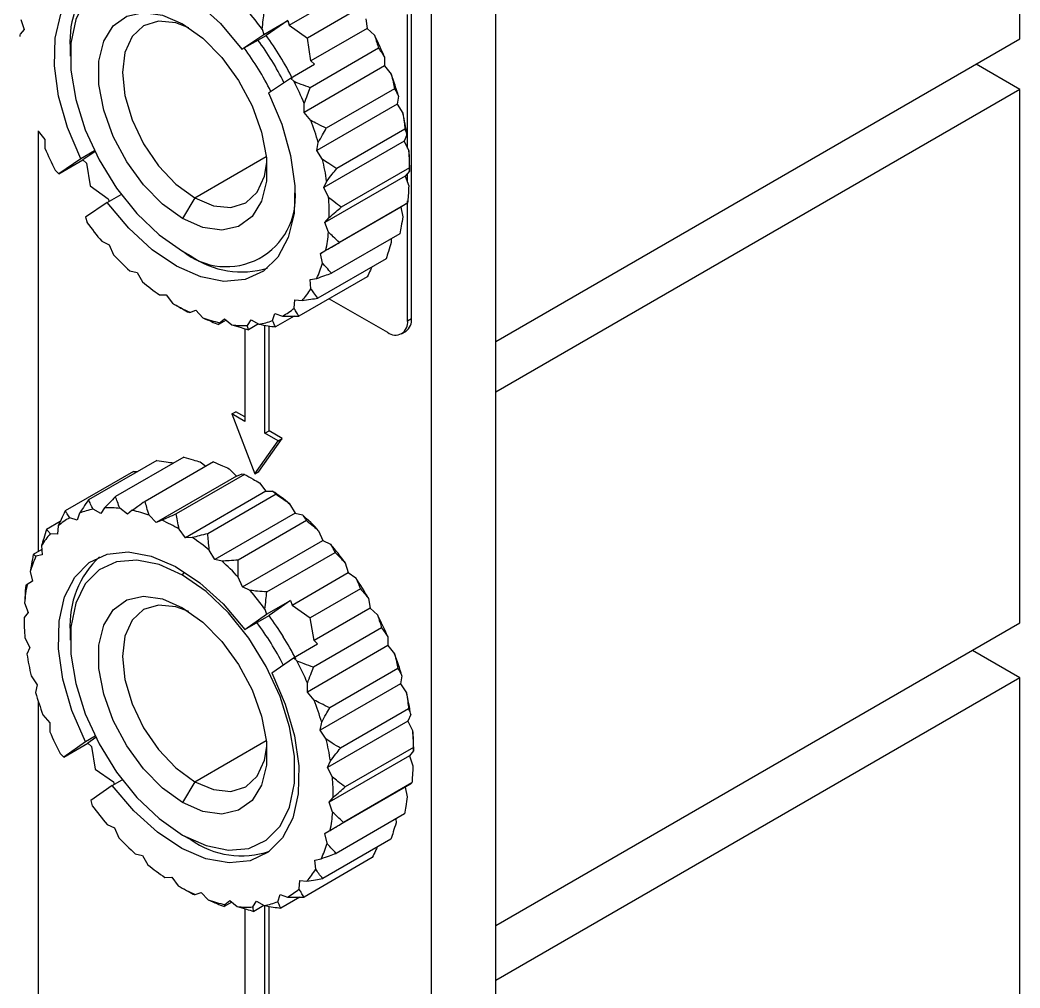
# Model space of a CAD drawing. Extents: x 270 to 303, y 412 to 526.
# Drawn here: x 270 to 287.61, y 444.11 to 461.15 of the extents above; entities that cross this region are included whole.
import ezdxf

# ---------------------------------------------------------------- set-up
doc = ezdxf.new("R2010")
doc.units = 0
doc.layers.get('0').update_dxf_attribs({"linetype": 'CONTINUOUS'})

msp = doc.modelspace()

# ---------------------------------------------------------------- linework, layer by layer
at = {"color": 7, "linetype": 'CONTINUOUS'}
for p, q in [((278.379, 412.389), (278.379, 517.315)), ((287.606, 460.82), (287.606, 470.21)), ((277.247, 414.39), (277.247, 463.995)), ((274.74, 461.062), (275.73, 461.633)), ((275.943, 461.346), (275.06, 460.835)), ((270.013, 461.162), (270.074, 460.989)), ((274.291, 460.9), (274.715, 461.144)), ((274.715, 461.144), (274.331, 460.883)), ((274.715, 461.144), (274.74, 461.062)), ((276.086, 461.174), (276.113, 461.006)), ((276.823, 458.895), (276.823, 461.249)), ((276.894, 455.901), (276.894, 461.29)), ((270.074, 460.989), (270, 460.902)), ((274.264, 460.99), (274.291, 460.9)), ((274.74, 461.062), (275.06, 460.835)), ((276.113, 461.006), (275.123, 460.435)), ((276.113, 461.006), (276.241, 460.885)), ((269.999, 460.899), (269.999, 460.861)), ((273.906, 460.638), (274.291, 460.9)), ((273.906, 460.638), (274.331, 460.883)), ((275.123, 460.435), (275.06, 460.835)), ((278.379, 455.493), (287.606, 460.82)), ((270.883, 460.678), (270.883, 460.514)), ((276.313, 460.655), (275.111, 459.961)), ((275.184, 460.377), (275.123, 460.435)), ((276.419, 460.5), (276.419, 460.344)), ((274.76, 460.132), (275.184, 460.377)), ((276.419, 460.344), (275.005, 459.528)), ((276.419, 460.344), (276.537, 460.201)), ((287.606, 459.931), (286.837, 460.375)), ((274.375, 459.87), (274.76, 460.132)), ((274.827, 460.068), (274.76, 460.132)), ((276.595, 459.941), (275.393, 459.247)), ((287.606, 459.931), (278.379, 454.604)), ((287.606, 450.541), (287.606, 459.931)), ((276.665, 459.811), (276.639, 459.674)), ((275.005, 459.528), (275.005, 459.684)), ((276.639, 459.674), (275.224, 458.857)), ((276.639, 459.674), (276.741, 459.514)), ((275.123, 459.385), (275.005, 459.528)), ((270.318, 459.203), (270.318, 451.792)), ((270.321, 459.194), (270.438, 459.051)), ((276.778, 459.231), (275.576, 458.537)), ((270.438, 459.051), (270.439, 458.896)), ((276.762, 459.019), (275.347, 458.203)), ((276.813, 459.133), (276.762, 459.019)), ((276.762, 459.019), (276.845, 458.85)), ((271.311, 458.849), (271.069, 458.709)), ((275.224, 458.857), (275.25, 458.995)), ((275.327, 458.698), (275.224, 458.857)), ((271.069, 458.709), (270.684, 458.447)), ((270.684, 458.447), (271.108, 458.692)), ((271.318, 458.835), (271.108, 458.692)), ((271.108, 458.692), (271.17, 458.634)), ((270.617, 458.511), (270.684, 458.447)), ((271.17, 458.634), (271.233, 458.234)), ((276.856, 458.552), (275.654, 457.858)), ((276.858, 458.493), (276.784, 458.407)), ((276.858, 458.497), (276.858, 458.534)), ((275.347, 458.203), (275.399, 458.317)), ((276.784, 458.407), (275.369, 457.591)), ((276.784, 458.407), (276.845, 458.233)), ((276.823, 458.296), (276.823, 458.453)), ((271.233, 458.234), (271.552, 458.007)), ((275.431, 458.033), (275.347, 458.203)), ((271.537, 457.941), (271.781, 458.082)), ((271.552, 458.007), (271.567, 457.958)), ((273.075, 458.024), (272.863, 457.657)), ((276.823, 455.86), (276.823, 457.97)), ((271.537, 457.941), (271.153, 457.68)), ((276.704, 457.86), (275.29, 457.043)), ((276.825, 457.931), (275.623, 457.237)), ((276.799, 457.915), (276.704, 457.86)), ((276.704, 457.86), (276.741, 457.689)), ((271.153, 457.68), (271.18, 457.589)), ((275.369, 457.591), (275.444, 457.677)), ((275.431, 457.417), (275.369, 457.591)), ((271.438, 457.259), (271.572, 457.194)), ((276.687, 457.39), (275.485, 456.696)), ((276.532, 457.301), (276.537, 457.238)), ((271.572, 457.194), (271.647, 457.022)), ((272.863, 457.085), (273.005, 457.003)), ((275.29, 457.043), (275.385, 457.099)), ((276.446, 456.952), (275.244, 456.258)), ((275.327, 456.873), (275.29, 457.043)), ((271.931, 456.738), (272.06, 456.706)), ((272.06, 456.706), (272.156, 456.542)), ((276.113, 456.633), (274.911, 455.939)), ((275.111, 456.583), (275.223, 456.605)), ((275.122, 456.421), (275.111, 456.583)), ((272.454, 456.315), (272.574, 456.318)), ((272.574, 456.318), (272.686, 456.167)), ((274.826, 456.08), (274.841, 456.226)), ((274.841, 456.226), (274.965, 456.214)), ((275.445, 456.247), (276.47, 455.656)), ((272.721, 456.146), (272.745, 456.133)), ((272.988, 456.007), (273.093, 456.043)), ((273.093, 456.043), (273.218, 455.912)), ((273.63, 455.868), (273.497, 455.791)), ((273.512, 455.825), (273.598, 455.894)), ((273.598, 455.894), (273.73, 455.787)), ((274.005, 455.776), (274.07, 455.875)), ((274.07, 455.875), (274.204, 455.797)), ((274.448, 455.862), (274.489, 455.987)), ((274.489, 455.987), (274.621, 455.941)), ((274.824, 455.939), (274.498, 455.751)), ((276.823, 455.86), (276.894, 455.901)), ((273.959, 455.719), (273.959, 454.084)), ((274.196, 455.802), (274.02, 455.701)), ((274.313, 453.88), (274.313, 455.779)), ((274.384, 453.921), (274.384, 455.768)), ((276.719, 455.631), (276.79, 455.672)), ((273.728, 454.218), (273.799, 454.258)), ((273.728, 454.218), (274.136, 453.165)), ((273.959, 454.084), (273.728, 454.218)), ((273.959, 454.166), (273.799, 454.258)), ((274.313, 453.88), (274.384, 453.921)), ((274.615, 453.787), (274.384, 453.921)), ((274.136, 453.165), (274.544, 453.746)), ((274.207, 453.206), (274.615, 453.787)), ((274.544, 453.746), (274.313, 453.88)), ((274.544, 453.746), (274.615, 453.787)), ((272.409, 453.401), (271.207, 452.707)), ((272.884, 453.458), (271.682, 452.764)), ((271.999, 453.206), (270.797, 452.512)), ((271.999, 453.206), (272.072, 453.206)), ((273.405, 453.374), (272.203, 452.68)), ((272.702, 453.357), (272.705, 453.355)), ((273.174, 453.373), (273.27, 453.297)), ((273.685, 453.255), (273.81, 453.125)), ((274.136, 453.165), (274.207, 453.206)), ((273.81, 453.125), (272.395, 452.309)), ((273.953, 453.154), (272.751, 452.46)), ((273.81, 453.125), (273.914, 453.163)), ((274.329, 452.857), (272.915, 452.04)), ((274.216, 453.007), (274.329, 452.857)), ((274.329, 452.857), (274.448, 452.86)), ((274.507, 452.805), (273.305, 452.111)), ((271.422, 452.464), (271.288, 452.54)), ((271.486, 452.564), (271.422, 452.464)), ((271.892, 452.452), (271.759, 452.557)), ((271.977, 452.522), (271.892, 452.452)), ((274.747, 452.638), (274.843, 452.473)), ((270.708, 452.325), (270.468, 452.187)), ((271.006, 452.346), (270.874, 452.39)), ((271.046, 452.471), (271.006, 452.346)), ((272.395, 452.309), (272.271, 452.439)), ((272.5, 452.346), (272.395, 452.309)), ((274.843, 452.473), (273.429, 451.657)), ((275.045, 452.34), (273.843, 451.646)), ((274.843, 452.473), (274.972, 452.443)), ((270.672, 452.247), (270.658, 452.101)), ((272.915, 452.04), (272.802, 452.19)), ((275.257, 452.162), (275.333, 451.99)), ((270.658, 452.101), (270.534, 452.111)), ((273.034, 452.044), (272.915, 452.04)), ((273.919, 451.174), (275.333, 451.99)), ((275.333, 451.99), (275.467, 451.927)), ((270.385, 451.831), (270.233, 451.743)), ((270.38, 451.9), (270.392, 451.738)), ((273.429, 451.657), (273.333, 451.821)), ((270.392, 451.738), (270.281, 451.715)), ((273.558, 451.627), (273.429, 451.657)), ((274.345, 451.085), (275.547, 451.778)), ((270.18, 451.444), (270.218, 451.273)), ((275.727, 451.599), (275.78, 451.425)), ((270.218, 451.273), (270.124, 451.216)), ((273.919, 451.174), (273.843, 451.346)), ((274.79, 450.854), (275.78, 451.425)), ((275.78, 451.425), (275.914, 451.332)), ((274.053, 451.111), (273.919, 451.174)), ((275.994, 451.141), (275.11, 450.631)), ((274.34, 450.692), (274.765, 450.936)), ((274.765, 450.936), (274.384, 450.668)), ((274.765, 450.936), (274.79, 450.854)), ((276.138, 450.968), (276.166, 450.8)), ((270.081, 450.896), (270.144, 450.722)), ((274.313, 450.782), (274.34, 450.692)), ((274.79, 450.854), (275.11, 450.631)), ((276.166, 450.8), (275.176, 450.229)), ((276.166, 450.8), (276.295, 450.68)), ((270.144, 450.722), (270.07, 450.634)), ((270.07, 450.633), (270.07, 450.623)), ((273.96, 450.423), (274.34, 450.692)), ((273.96, 450.423), (274.384, 450.668)), ((275.176, 450.229), (275.11, 450.631)), ((270.883, 450.399), (270.883, 450.236)), ((276.367, 450.452), (275.165, 449.758)), ((278.379, 445.214), (287.606, 450.541)), ((270.086, 450.276), (270.171, 450.107)), ((275.237, 450.172), (275.176, 450.229)), ((276.475, 450.296), (276.477, 450.14)), ((270.171, 450.107), (270.121, 449.992)), ((274.813, 449.927), (275.237, 450.172)), ((276.477, 450.14), (275.063, 449.323)), ((276.477, 450.14), (276.595, 449.998)), ((287.606, 449.573), (286.768, 450.057)), ((274.433, 449.659), (274.813, 449.927)), ((274.88, 449.864), (274.813, 449.927)), ((276.654, 449.739), (275.452, 449.045)), ((270.195, 449.61), (270.299, 449.451)), ((276.725, 449.607), (276.701, 449.469)), ((287.606, 449.573), (278.379, 444.246)), ((287.606, 440.183), (287.606, 449.573)), ((270.299, 449.451), (270.274, 449.313)), ((275.063, 449.323), (275.061, 449.48)), ((276.701, 449.469), (275.286, 448.652)), ((276.701, 449.469), (276.804, 449.31)), ((270.318, 449.171), (270.318, 441.512)), ((275.181, 449.181), (275.063, 449.323)), ((276.842, 449.028), (275.64, 448.334)), ((270.404, 448.922), (270.522, 448.78)), ((276.829, 448.813), (275.414, 447.997)), ((276.879, 448.929), (276.829, 448.813)), ((276.829, 448.813), (276.913, 448.644)), ((270.522, 448.78), (270.524, 448.624)), ((275.286, 448.652), (275.311, 448.791)), ((275.39, 448.494), (275.286, 448.652)), ((271.324, 448.544), (271.152, 448.445)), ((271.336, 448.52), (271.196, 448.422)), ((271.152, 448.445), (270.772, 448.177)), ((270.772, 448.177), (271.196, 448.422)), ((271.196, 448.422), (271.258, 448.365)), ((271.258, 448.365), (271.324, 447.963)), ((276.925, 448.347), (275.723, 447.653)), ((276.929, 448.286), (276.856, 448.198)), ((276.929, 448.287), (276.929, 448.297)), ((270.705, 448.24), (270.772, 448.177)), ((275.414, 447.997), (275.464, 448.112)), ((276.856, 448.198), (275.441, 447.382)), ((276.856, 448.198), (276.918, 448.025)), ((271.324, 447.963), (271.644, 447.74)), ((275.499, 447.827), (275.414, 447.997)), ((271.625, 447.68), (271.798, 447.78)), ((273.075, 447.745), (272.863, 447.378)), ((271.625, 447.68), (271.245, 447.412)), ((271.644, 447.74), (271.656, 447.698)), ((276.781, 447.647), (275.367, 446.831)), ((276.9, 447.722), (275.698, 447.028)), ((276.875, 447.704), (276.781, 447.647)), ((276.781, 447.647), (276.819, 447.476)), ((271.245, 447.412), (271.272, 447.322)), ((275.441, 447.382), (275.515, 447.469)), ((275.504, 447.208), (275.441, 447.382)), ((276.767, 447.177), (275.565, 446.483)), ((276.614, 447.089), (276.62, 447.02)), ((271.532, 446.993), (271.666, 446.93)), ((271.666, 446.93), (271.742, 446.758)), ((275.367, 446.831), (275.461, 446.888)), ((272.863, 446.806), (273.005, 446.725)), ((276.531, 446.733), (275.329, 446.039)), ((275.405, 446.66), (275.367, 446.831)), ((272.027, 446.477), (272.156, 446.447)), ((272.156, 446.447), (272.252, 446.283)), ((276.202, 446.408), (275, 445.714)), ((275.193, 446.365), (275.304, 446.389)), ((275.206, 446.203), (275.193, 446.365)), ((272.552, 446.06), (272.671, 446.063)), ((272.671, 446.063), (272.783, 445.914)), ((274.913, 445.856), (274.927, 446.003)), ((274.927, 446.003), (275.051, 445.993)), ((273.085, 445.757), (273.19, 445.795)), ((273.19, 445.795), (273.314, 445.665)), ((273.608, 445.582), (273.693, 445.652)), ((273.693, 445.652), (273.826, 445.547)), ((274.099, 445.54), (274.163, 445.639)), ((274.163, 445.639), (274.297, 445.563)), ((274.54, 445.632), (274.579, 445.758)), ((274.579, 445.758), (274.711, 445.714)), ((274.927, 445.714), (274.59, 445.519)), ((273.729, 445.624), (273.594, 445.546)), ((273.959, 445.507), (273.959, 443.805)), ((274.294, 445.565), (274.116, 445.462)), ((274.313, 443.601), (274.313, 445.561)), ((274.384, 443.642), (274.384, 445.55))]:
    msp.add_line(p, q, dxfattribs=at)
at = {"color": 8, "linetype": 'CONTINUOUS'}
for p, q in [((273.075, 458.024), (274.335, 458.751)), ((272.863, 451.379), (272.897, 451.438)), ((273.075, 447.745), (274.335, 448.472))]:
    msp.add_line(p, q, dxfattribs=at)
at = {"color": 7, "linetype": 'CONTINUOUS', "flags": 128}
for points in [[(271.069, 458.709), (270.835, 459.26), (270.678, 459.813), (270.606, 460.344), (270.62, 460.831), (270.72, 461.256), (270.902, 461.6), (271.16, 461.849), (271.481, 461.993), (271.853, 462.026), (272.261, 461.947), (272.687, 461.759), (273.115, 461.469), (273.527, 461.091), (273.906, 460.638)], [(272.794, 461.696), (272.452, 461.845), (272.058, 461.925), (271.7, 461.893), (271.392, 461.751), (271.149, 461.504), (270.98, 461.165), (270.894, 460.747), (270.894, 460.269), (270.98, 459.752), (271.149, 459.218), (271.392, 458.691), (271.7, 458.193), (272.058, 457.748), (272.452, 457.373), (272.863, 457.085)], [(272.863, 457.657), (272.508, 457.912), (272.173, 458.251), (271.879, 458.656), (271.641, 459.103), (271.475, 459.565), (271.389, 460.016), (271.389, 460.429), (271.475, 460.781), (271.641, 461.051), (271.879, 461.223), (272.173, 461.288), (272.508, 461.241), (272.863, 461.086)], [(272.974, 461.018), (272.746, 461.104), (272.439, 461.134), (272.175, 461.053), (271.973, 460.865), (271.846, 460.584), (271.803, 460.228), (271.846, 459.823), (271.973, 459.395), (272.175, 458.974), (272.439, 458.588), (272.746, 458.264), (273.075, 458.024)], [(272.863, 461.086), (273.219, 460.831), (273.553, 460.491), (273.848, 460.086), (274.085, 459.64), (274.252, 459.178), (274.337, 458.727), (274.337, 458.314), (274.252, 457.962), (274.085, 457.692), (273.848, 457.519), (273.553, 457.455), (273.219, 457.501), (272.863, 457.657)], [(274.375, 459.87), (274.609, 459.319), (274.765, 458.767), (274.838, 458.236), (274.824, 457.748), (274.724, 457.324), (274.541, 456.98), (274.284, 456.731), (273.963, 456.587), (273.591, 456.553), (273.183, 456.632), (272.756, 456.82), (272.328, 457.11), (271.916, 457.489), (271.537, 457.941)], [(273.075, 458.024), (273.405, 457.884), (273.712, 457.853), (273.975, 457.935), (274.178, 458.123), (274.305, 458.404), (274.344, 458.644)], [(271.152, 448.445), (270.915, 448.996), (270.755, 449.549), (270.678, 450.081), (270.688, 450.571), (270.784, 450.999), (270.963, 451.347), (271.216, 451.601), (271.535, 451.751), (271.905, 451.789), (272.311, 451.715), (272.737, 451.532), (273.166, 451.248), (273.579, 450.873), (273.96, 450.423)], [(272.863, 451.379), (272.452, 451.567), (272.058, 451.646), (271.7, 451.614), (271.392, 451.472), (271.149, 451.226), (270.98, 450.886), (270.894, 450.468), (270.894, 449.99), (270.98, 449.473), (271.149, 448.939), (271.392, 448.412), (271.7, 447.915), (272.058, 447.469), (272.452, 447.094), (272.863, 446.806)], [(272.863, 446.806), (273.275, 446.619), (273.669, 446.539), (274.027, 446.571), (274.335, 446.713), (274.578, 446.96), (274.746, 447.299), (274.832, 447.717), (274.832, 448.195), (274.746, 448.712), (274.578, 449.246), (274.335, 449.773), (274.027, 450.27), (273.669, 450.716), (273.275, 451.091), (272.863, 451.379)], [(272.863, 447.378), (272.508, 447.633), (272.173, 447.973), (271.879, 448.378), (271.641, 448.824), (271.475, 449.286), (271.389, 449.737), (271.389, 450.15), (271.475, 450.502), (271.641, 450.772), (271.879, 450.945), (272.173, 451.009), (272.508, 450.963), (272.863, 450.807)], [(272.974, 450.739), (272.746, 450.825), (272.439, 450.855), (272.175, 450.774), (271.973, 450.586), (271.846, 450.305), (271.803, 449.95), (271.846, 449.544), (271.973, 449.117), (272.175, 448.695), (272.439, 448.31), (272.746, 447.986), (273.075, 447.745)], [(272.863, 450.807), (273.219, 450.552), (273.553, 450.213), (273.848, 449.808), (274.085, 449.361), (274.252, 448.899), (274.337, 448.448), (274.337, 448.035), (274.252, 447.683), (274.085, 447.413), (273.848, 447.241), (273.553, 447.176), (273.219, 447.223), (272.863, 447.378)], [(274.433, 449.659), (274.67, 449.108), (274.831, 448.555), (274.907, 448.023), (274.897, 447.532), (274.801, 447.104), (274.622, 446.756), (274.369, 446.502), (274.05, 446.353), (273.68, 446.315), (273.274, 446.388), (272.848, 446.571), (272.419, 446.856), (272.006, 447.231), (271.625, 447.68)], [(273.075, 447.745), (273.405, 447.605), (273.712, 447.575), (273.975, 447.656), (274.178, 447.844), (274.305, 448.125), (274.344, 448.365)]]:
    msp.add_lwpolyline(points, dxfattribs=at)
at = {"color": 7, "linetype": 'CONTINUOUS'}
for centre, radius, start, end in [((272.521, 460.788), 1.642, 134.5294, 183.8431), ((269.177, 457.282), 6.295, 36.0899, 39.91), ((270.04, 457.741), 5.156, 26.668, 36.4075), ((270.212, 457.844), 5.119, 31.3908, 36.4205), ((270.429, 457.956), 6.508, 23.0126, 26.7487), ((270.099, 457.775), 4.809, 26.1817, 36.8735), ((270.156, 457.808), 5.185, 26.4189, 31.4058), ((271, 458.177), 5.895, 16.0931, 20.0838), ((269.015, 457.139), 6.508, 23.0126, 26.7487), ((269.586, 457.36), 5.895, 16.0931, 20.0838), ((271.918, 458.411), 4.948, 8.4001, 12.8855), ((276.429, 461.44), 6.508, 203.0126, 206.7487), ((272.997, 458.533), 3.862, 359.4152, 4.7069), ((270.504, 457.594), 4.948, 8.4001, 12.8855), ((273.633, 458.026), 1.215, 230.7139, 5.8144), ((271.583, 457.716), 3.862, 359.4152, 4.7069), ((276.266, 461.297), 6.295, 216.0899, 219.91), ((272.605, 457.666), 2.837, 348.4621, 354.9622), ((275.685, 460.779), 5.516, 222.9374, 227.1094), ((273.904, 458.277), 1.559, 234.7627, 286.8659), ((273.39, 457.468), 2.026, 334.771, 342.9074), ((275.007, 460), 4.482, 230.4983, 235.2892), ((273.847, 457.224), 1.507, 317.9062, 327.8204), ((274.423, 459.09), 3.4, 239.2731, 245.0337), ((274, 457.075), 1.293, 298.7188, 309.6995), ((274.06, 458.216), 2.453, 249.9194, 257.0808), ((273.972, 457.154), 1.377, 279.6992, 290.2267), ((276.608, 455.825), 0.218, 230.7967, 9.214), ((276.649, 455.874), 0.246, 305.0133, 6.2988), ((273.939, 457.539), 1.764, 263.2165, 272.142), ((271.954, 449.201), 4.428, 50.8998, 55.7296), ((271.539, 451.198), 1.366, 100.595, 111.18), ((271.576, 450.829), 1.737, 83.9567, 92.9726), ((271.466, 450.164), 2.412, 70.5093, 77.7515), ((271.516, 451.264), 1.296, 119.6899, 130.6505), ((271.115, 449.297), 3.349, 59.7503, 65.5698), ((271.277, 448.412), 5.469, 43.2917, 47.4874), ((271.682, 451.107), 1.525, 138.8111, 148.6449), ((270.54, 448.385), 4.428, 50.8998, 55.7296), ((270.686, 447.879), 6.265, 36.4187, 40.2509), ((272.156, 450.861), 2.06, 155.5238, 163.5713), ((272.501, 450.512), 1.622, 132.6508, 183.9879), ((269.862, 447.596), 5.469, 43.2917, 47.4874), ((270.376, 447.657), 6.646, 29.8838, 33.5681), ((272.956, 450.669), 2.884, 169.0631, 175.4928), ((269.271, 447.063), 6.265, 36.4187, 40.2509), ((273.986, 450.627), 3.916, 179.9005, 185.1435), ((270.293, 447.613), 5.106, 31.7119, 36.7496), ((270.483, 447.71), 6.527, 23.3428, 27.0717), ((270.043, 447.464), 5.152, 26.9677, 36.7315), ((270.224, 447.569), 5.187, 26.7417, 31.7269), ((275.062, 450.757), 5, 188.8068, 193.261), ((269.068, 446.893), 6.527, 23.3428, 27.0717), ((271.033, 447.927), 5.935, 16.4504, 20.4234), ((275.966, 450.993), 5.935, 196.4504, 200.4234), ((269.619, 447.11), 5.935, 16.4504, 20.4234), ((271.938, 448.163), 5, 8.8068, 13.261), ((273.014, 448.293), 3.916, 359.9005, 5.1435), ((276.517, 451.21), 6.527, 203.3428, 207.0717), ((270.524, 447.347), 5, 8.8068, 13.261), ((271.599, 447.476), 3.916, 359.9005, 5.1435), ((276.314, 451.041), 6.265, 216.4187, 220.2509), ((272.63, 447.435), 2.884, 349.0631, 355.4928), ((275.723, 450.508), 5.469, 223.2917, 227.4874), ((273.898, 447.981), 1.541, 234.5726, 288.7899), ((273.429, 447.242), 2.06, 335.5238, 343.5713), ((275.045, 449.719), 4.428, 230.8998, 235.7296), ((273.903, 446.997), 1.525, 318.8111, 328.6449), ((274.47, 448.806), 3.349, 239.7503, 245.5698), ((274.069, 446.84), 1.296, 299.6899, 310.6505), ((274.119, 447.939), 2.412, 250.5093, 257.7515), ((274.046, 446.906), 1.366, 280.595, 291.18), ((274.009, 447.274), 1.737, 263.9567, 272.9726)]:
    msp.add_arc(centre, radius, start, end, dxfattribs=at)
for points, knots in [([(274.264, 460.99), (274.27, 461.046), (274.28, 461.147), (274.293, 461.247), (274.298, 461.292)], [0, 0, 0, 0, 0.554474, 1, 1, 1, 1]), ([(276.241, 460.885), (276.255, 460.842), (276.28, 460.766), (276.303, 460.689), (276.313, 460.655)], [0, 0, 0, 0, 0.554474, 1, 1, 1, 1]), ([(276.313, 460.655), (276.333, 460.626), (276.37, 460.576), (276.404, 460.523), (276.419, 460.5)], [0, 0, 0, 0, 0.565505, 1, 1, 1, 1]), ([(276.537, 460.201), (276.549, 460.153), (276.569, 460.066), (276.587, 459.98), (276.595, 459.941)], [0, 0, 0, 0, 0.5544743, 1, 1, 1, 1]), ([(275.111, 459.961), (275.057, 459.981), (274.962, 460.016), (274.868, 460.052), (274.827, 460.068)], [0, 0, 0, 0, 0.565505, 1, 1, 1, 1]), ([(275.005, 459.684), (275.024, 459.735), (275.059, 459.827), (275.095, 459.92), (275.111, 459.961)], [0, 0, 0, 0, 0.554474, 1, 1, 1, 1]), ([(276.595, 459.941), (276.609, 459.917), (276.633, 459.875), (276.655, 459.83), (276.665, 459.811)], [0, 0, 0, 0, 0.5655049, 1, 1, 1, 1]), ([(275.393, 459.247), (275.342, 459.272), (275.251, 459.317), (275.162, 459.364), (275.123, 459.385)], [0, 0, 0, 0, 0.565505, 1, 1, 1, 1]), ([(276.741, 459.514), (276.749, 459.462), (276.762, 459.367), (276.773, 459.273), (276.778, 459.231)], [0, 0, 0, 0, 0.554474, 1, 1, 1, 1]), ([(275.25, 458.995), (275.276, 459.041), (275.323, 459.125), (275.371, 459.209), (275.393, 459.247)], [0, 0, 0, 0, 0.554474, 1, 1, 1, 1]), ([(276.778, 459.231), (276.785, 459.213), (276.798, 459.181), (276.808, 459.148), (276.813, 459.133)], [0, 0, 0, 0, 0.565505, 1, 1, 1, 1]), ([(276.845, 458.85), (276.848, 458.794), (276.852, 458.695), (276.855, 458.596), (276.856, 458.552)], [0, 0, 0, 0, 0.554474, 1, 1, 1, 1]), ([(275.576, 458.537), (275.529, 458.567), (275.445, 458.619), (275.363, 458.674), (275.327, 458.698)], [0, 0, 0, 0, 0.565505, 1, 1, 1, 1]), ([(275.399, 458.317), (275.431, 458.358), (275.49, 458.431), (275.549, 458.504), (275.576, 458.537)], [0, 0, 0, 0, 0.554474, 1, 1, 1, 1]), ([(276.856, 458.552), (276.857, 458.541), (276.859, 458.522), (276.858, 458.502), (276.858, 458.493)], [0, 0, 0, 0, 0.5655049, 1, 1, 1, 1]), ([(276.845, 458.233), (276.842, 458.177), (276.836, 458.076), (276.828, 457.975), (276.825, 457.931)], [0, 0, 0, 0, 0.554474, 1, 1, 1, 1]), ([(275.654, 457.858), (275.612, 457.89), (275.537, 457.948), (275.463, 458.007), (275.431, 458.033)], [0, 0, 0, 0, 0.565505, 1, 1, 1, 1]), ([(275.444, 457.677), (275.482, 457.71), (275.552, 457.77), (275.622, 457.831), (275.654, 457.858)], [0, 0, 0, 0, 0.554474, 1, 1, 1, 1]), ([(276.825, 457.931), (276.821, 457.928), (276.813, 457.923), (276.803, 457.918), (276.799, 457.915)], [0, 0, 0, 0, 0.565505, 1, 1, 1, 1]), ([(276.741, 457.689), (276.731, 457.634), (276.714, 457.534), (276.695, 457.435), (276.687, 457.39)], [0, 0, 0, 0, 0.554474, 1, 1, 1, 1]), ([(275.623, 457.237), (275.586, 457.27), (275.522, 457.329), (275.459, 457.39), (275.431, 457.417)], [0, 0, 0, 0, 0.565505, 1, 1, 1, 1]), ([(275.385, 457.099), (275.428, 457.124), (275.507, 457.17), (275.587, 457.216), (275.623, 457.237)], [0, 0, 0, 0, 0.554474, 1, 1, 1, 1]), ([(276.537, 457.238), (276.52, 457.185), (276.491, 457.09), (276.46, 456.994), (276.446, 456.952)], [0, 0, 0, 0, 0.554474, 1, 1, 1, 1]), ([(275.485, 456.696), (275.454, 456.729), (275.401, 456.787), (275.349, 456.847), (275.327, 456.873)], [0, 0, 0, 0, 0.565505, 1, 1, 1, 1]), ([(276.198, 456.809), (276.189, 456.789), (276.161, 456.731), (276.132, 456.672), (276.113, 456.633)], [0, 0, 0, 0, 0.333263, 1, 1, 1, 1]), ([(275.223, 456.605), (275.271, 456.621), (275.358, 456.652), (275.446, 456.683), (275.485, 456.696)], [0, 0, 0, 0, 0.554474, 1, 1, 1, 1]), ([(275.244, 456.258), (275.221, 456.288), (275.18, 456.342), (275.14, 456.397), (275.122, 456.421)], [0, 0, 0, 0, 0.565505, 1, 1, 1, 1]), ([(274.965, 456.214), (275.017, 456.222), (275.109, 456.236), (275.203, 456.251), (275.244, 456.258)], [0, 0, 0, 0, 0.554474, 1, 1, 1, 1]), ([(272.686, 456.167), (272.734, 456.139), (272.821, 456.088), (272.909, 456.04), (272.948, 456.018)], [0, 0, 0, 0, 0.554474, 1, 1, 1, 1]), ([(274.911, 455.939), (274.894, 455.965), (274.865, 456.011), (274.838, 456.059), (274.826, 456.08)], [0, 0, 0, 0, 0.565505, 1, 1, 1, 1]), ([(272.948, 456.018), (272.955, 456.016), (272.967, 456.012), (272.982, 456.009), (272.988, 456.007)], [0, 0, 0, 0, 0.565505, 1, 1, 1, 1]), ([(273.218, 455.912), (273.269, 455.889), (273.362, 455.848), (273.455, 455.809), (273.497, 455.791)], [0, 0, 0, 0, 0.554474, 1, 1, 1, 1]), ([(274.498, 455.751), (274.488, 455.771), (274.471, 455.808), (274.455, 455.846), (274.448, 455.862)], [0, 0, 0, 0, 0.565505, 1, 1, 1, 1]), ([(274.621, 455.941), (274.675, 455.94), (274.771, 455.939), (274.868, 455.939), (274.911, 455.939)], [0, 0, 0, 0, 0.554474, 1, 1, 1, 1]), ([(273.497, 455.791), (273.499, 455.797), (273.503, 455.808), (273.509, 455.82), (273.512, 455.825)], [0, 0, 0, 0, 0.565505, 1, 1, 1, 1]), ([(273.73, 455.787), (273.784, 455.771), (273.88, 455.741), (273.977, 455.713), (274.02, 455.701)], [0, 0, 0, 0, 0.554474, 1, 1, 1, 1]), ([(274.02, 455.701), (274.017, 455.715), (274.011, 455.739), (274.006, 455.765), (274.005, 455.776)], [0, 0, 0, 0, 0.565505, 1, 1, 1, 1]), ([(274.204, 455.797), (274.258, 455.788), (274.356, 455.772), (274.454, 455.757), (274.498, 455.751)], [0, 0, 0, 0, 0.554474, 1, 1, 1, 1]), ([(272.409, 453.401), (272.464, 453.393), (272.562, 453.379), (272.66, 453.363), (272.702, 453.357)], [0, 0, 0, 0, 0.565505, 1, 1, 1, 1]), ([(272.884, 453.458), (272.938, 453.442), (273.035, 453.415), (273.132, 453.386), (273.174, 453.373)], [0, 0, 0, 0, 0.565505, 1, 1, 1, 1]), ([(273.405, 453.374), (273.458, 453.352), (273.552, 453.313), (273.644, 453.273), (273.685, 453.255)], [0, 0, 0, 0, 0.565505, 1, 1, 1, 1]), ([(273.914, 453.163), (273.922, 453.161), (273.936, 453.159), (273.948, 453.155), (273.953, 453.154)], [0, 0, 0, 0, 0.554474, 1, 1, 1, 1]), ([(273.953, 453.154), (274.003, 453.127), (274.091, 453.078), (274.178, 453.028), (274.216, 453.007)], [0, 0, 0, 0, 0.565505, 1, 1, 1, 1]), ([(274.448, 452.86), (274.459, 452.85), (274.48, 452.832), (274.499, 452.813), (274.507, 452.805)], [0, 0, 0, 0, 0.554474, 1, 1, 1, 1]), ([(271.207, 452.707), (271.176, 452.663), (271.122, 452.584), (271.069, 452.505), (271.046, 452.471)], [0, 0, 0, 0, 0.565505, 1, 1, 1, 1]), ([(271.288, 452.54), (271.272, 452.571), (271.244, 452.626), (271.218, 452.682), (271.207, 452.707)], [0, 0, 0, 0, 0.554474, 1, 1, 1, 1]), ([(271.682, 452.764), (271.644, 452.726), (271.579, 452.659), (271.514, 452.593), (271.486, 452.564)], [0, 0, 0, 0, 0.565505, 1, 1, 1, 1]), ([(271.759, 452.557), (271.744, 452.595), (271.717, 452.664), (271.692, 452.733), (271.682, 452.764)], [0, 0, 0, 0, 0.554474, 1, 1, 1, 1]), ([(272.203, 452.68), (272.16, 452.65), (272.085, 452.597), (272.01, 452.545), (271.977, 452.522)], [0, 0, 0, 0, 0.565505, 1, 1, 1, 1]), ([(272.271, 452.439), (272.257, 452.483), (272.234, 452.564), (272.212, 452.645), (272.203, 452.68)], [0, 0, 0, 0, 0.554474, 1, 1, 1, 1]), ([(274.507, 452.805), (274.553, 452.774), (274.633, 452.719), (274.712, 452.662), (274.747, 452.638)], [0, 0, 0, 0, 0.5655049, 1, 1, 1, 1]), ([(270.797, 452.512), (270.773, 452.462), (270.731, 452.374), (270.69, 452.286), (270.672, 452.247)], [0, 0, 0, 0, 0.565505, 1, 1, 1, 1]), ([(270.874, 452.39), (270.859, 452.412), (270.832, 452.453), (270.808, 452.494), (270.797, 452.512)], [0, 0, 0, 0, 0.554474, 1, 1, 1, 1]), ([(272.751, 452.46), (272.704, 452.438), (272.619, 452.4), (272.536, 452.363), (272.5, 452.346)], [0, 0, 0, 0, 0.5655049, 1, 1, 1, 1]), ([(272.802, 452.19), (272.792, 452.24), (272.774, 452.33), (272.758, 452.42), (272.751, 452.46)], [0, 0, 0, 0, 0.554474, 1, 1, 1, 1]), ([(274.972, 452.443), (274.986, 452.424), (275.012, 452.39), (275.035, 452.356), (275.045, 452.34)], [0, 0, 0, 0, 0.554474, 1, 1, 1, 1]), ([(275.045, 452.34), (275.086, 452.307), (275.157, 452.249), (275.227, 452.188), (275.257, 452.162)], [0, 0, 0, 0, 0.565505, 1, 1, 1, 1]), ([(270.468, 452.187), (270.451, 452.133), (270.421, 452.037), (270.392, 451.942), (270.38, 451.9)], [0, 0, 0, 0, 0.565505, 1, 1, 1, 1]), ([(270.534, 452.111), (270.521, 452.125), (270.498, 452.15), (270.477, 452.175), (270.468, 452.187)], [0, 0, 0, 0, 0.5544743, 1, 1, 1, 1]), ([(273.305, 452.111), (273.254, 452.098), (273.163, 452.075), (273.073, 452.053), (273.034, 452.044)], [0, 0, 0, 0, 0.565505, 1, 1, 1, 1]), ([(273.333, 451.821), (273.327, 451.875), (273.317, 451.971), (273.309, 452.068), (273.305, 452.111)], [0, 0, 0, 0, 0.554474, 1, 1, 1, 1]), ([(275.467, 451.927), (275.483, 451.9), (275.511, 451.85), (275.536, 451.801), (275.547, 451.778)], [0, 0, 0, 0, 0.554474, 1, 1, 1, 1]), ([(270.233, 451.743), (270.222, 451.687), (270.204, 451.587), (270.187, 451.487), (270.18, 451.444)], [0, 0, 0, 0, 0.565505, 1, 1, 1, 1]), ([(270.281, 451.715), (270.271, 451.72), (270.254, 451.729), (270.239, 451.739), (270.233, 451.743)], [0, 0, 0, 0, 0.554474, 1, 1, 1, 1]), ([(273.843, 451.646), (273.789, 451.642), (273.694, 451.635), (273.599, 451.629), (273.558, 451.627)], [0, 0, 0, 0, 0.565505, 1, 1, 1, 1]), ([(273.843, 451.346), (273.842, 451.401), (273.842, 451.502), (273.843, 451.602), (273.843, 451.646)], [0, 0, 0, 0, 0.554474, 1, 1, 1, 1]), ([(275.547, 451.778), (275.582, 451.745), (275.642, 451.686), (275.701, 451.625), (275.727, 451.599)], [0, 0, 0, 0, 0.565505, 1, 1, 1, 1]), ([(275.914, 451.332), (275.929, 451.297), (275.957, 451.233), (275.982, 451.169), (275.994, 451.141)], [0, 0, 0, 0, 0.554474, 1, 1, 1, 1]), ([(270.1, 451.198), (270.095, 451.141), (270.088, 451.04), (270.083, 450.939), (270.081, 450.896)], [0, 0, 0, 0, 0.565505, 1, 1, 1, 1]), ([(270.124, 451.216), (270.119, 451.212), (270.11, 451.206), (270.103, 451.201), (270.1, 451.198)], [0, 0, 0, 0, 0.554474, 1, 1, 1, 1]), ([(274.345, 451.085), (274.29, 451.089), (274.192, 451.097), (274.095, 451.107), (274.053, 451.111)], [0, 0, 0, 0, 0.565505, 1, 1, 1, 1]), ([(275.994, 451.141), (276.021, 451.109), (276.07, 451.052), (276.118, 450.994), (276.138, 450.968)], [0, 0, 0, 0, 0.565505, 1, 1, 1, 1]), ([(274.313, 450.782), (274.318, 450.838), (274.328, 450.939), (274.34, 451.04), (274.345, 451.085)], [0, 0, 0, 0, 0.554474, 1, 1, 1, 1]), ([(276.295, 450.68), (276.309, 450.638), (276.334, 450.562), (276.357, 450.486), (276.367, 450.452)], [0, 0, 0, 0, 0.554474, 1, 1, 1, 1]), ([(276.367, 450.452), (276.388, 450.423), (276.425, 450.372), (276.46, 450.319), (276.475, 450.296)], [0, 0, 0, 0, 0.565505, 1, 1, 1, 1]), ([(275.165, 449.758), (275.111, 449.778), (275.016, 449.812), (274.921, 449.848), (274.88, 449.864)], [0, 0, 0, 0, 0.565505, 1, 1, 1, 1]), ([(276.595, 449.998), (276.607, 449.95), (276.627, 449.863), (276.646, 449.777), (276.654, 449.739)], [0, 0, 0, 0, 0.554474, 1, 1, 1, 1]), ([(275.061, 449.48), (275.08, 449.531), (275.114, 449.624), (275.149, 449.717), (275.165, 449.758)], [0, 0, 0, 0, 0.554474, 1, 1, 1, 1]), ([(276.654, 449.739), (276.668, 449.714), (276.693, 449.671), (276.715, 449.627), (276.725, 449.607)], [0, 0, 0, 0, 0.565505, 1, 1, 1, 1]), ([(275.452, 449.045), (275.401, 449.07), (275.31, 449.114), (275.22, 449.161), (275.181, 449.181)], [0, 0, 0, 0, 0.565505, 1, 1, 1, 1]), ([(276.804, 449.31), (276.812, 449.258), (276.826, 449.164), (276.837, 449.07), (276.842, 449.028)], [0, 0, 0, 0, 0.554474, 1, 1, 1, 1]), ([(275.311, 448.791), (275.337, 448.838), (275.383, 448.922), (275.431, 449.007), (275.452, 449.045)], [0, 0, 0, 0, 0.554474, 1, 1, 1, 1]), ([(276.842, 449.028), (276.85, 449.009), (276.863, 448.977), (276.874, 448.943), (276.879, 448.929)], [0, 0, 0, 0, 0.565505, 1, 1, 1, 1]), ([(276.913, 448.644), (276.916, 448.589), (276.921, 448.49), (276.924, 448.391), (276.925, 448.347)], [0, 0, 0, 0, 0.554474, 1, 1, 1, 1]), ([(275.64, 448.334), (275.593, 448.363), (275.509, 448.416), (275.426, 448.47), (275.39, 448.494)], [0, 0, 0, 0, 0.565505, 1, 1, 1, 1]), ([(275.464, 448.112), (275.497, 448.153), (275.555, 448.227), (275.614, 448.301), (275.64, 448.334)], [0, 0, 0, 0, 0.554474, 1, 1, 1, 1]), ([(276.925, 448.347), (276.927, 448.336), (276.929, 448.316), (276.929, 448.295), (276.929, 448.286)], [0, 0, 0, 0, 0.565505, 1, 1, 1, 1]), ([(276.918, 448.025), (276.916, 447.969), (276.91, 447.867), (276.903, 447.767), (276.9, 447.722)], [0, 0, 0, 0, 0.554474, 1, 1, 1, 1]), ([(275.723, 447.653), (275.681, 447.685), (275.605, 447.742), (275.531, 447.802), (275.499, 447.827)], [0, 0, 0, 0, 0.565505, 1, 1, 1, 1]), ([(275.515, 447.469), (275.553, 447.503), (275.622, 447.564), (275.692, 447.625), (275.723, 447.653)], [0, 0, 0, 0, 0.5544743, 1, 1, 1, 1]), ([(276.9, 447.722), (276.896, 447.719), (276.889, 447.714), (276.879, 447.707), (276.875, 447.704)], [0, 0, 0, 0, 0.565505, 1, 1, 1, 1]), ([(276.819, 447.476), (276.81, 447.421), (276.793, 447.321), (276.775, 447.221), (276.767, 447.177)], [0, 0, 0, 0, 0.554474, 1, 1, 1, 1]), ([(275.698, 447.028), (275.661, 447.061), (275.596, 447.12), (275.532, 447.182), (275.504, 447.208)], [0, 0, 0, 0, 0.565505, 1, 1, 1, 1]), ([(275.461, 446.888), (275.504, 446.913), (275.583, 446.96), (275.662, 447.007), (275.698, 447.028)], [0, 0, 0, 0, 0.5544743, 1, 1, 1, 1]), ([(276.62, 447.02), (276.604, 446.967), (276.575, 446.871), (276.545, 446.776), (276.531, 446.733)], [0, 0, 0, 0, 0.554474, 1, 1, 1, 1]), ([(275.565, 446.483), (275.534, 446.516), (275.48, 446.574), (275.428, 446.634), (275.405, 446.66)], [0, 0, 0, 0, 0.565505, 1, 1, 1, 1]), ([(276.291, 446.595), (276.28, 446.572), (276.251, 446.509), (276.221, 446.447), (276.202, 446.408)], [0, 0, 0, 0, 0.368287, 1, 1, 1, 1]), ([(275.304, 446.389), (275.352, 446.406), (275.438, 446.437), (275.526, 446.469), (275.565, 446.483)], [0, 0, 0, 0, 0.554474, 1, 1, 1, 1]), ([(275.329, 446.039), (275.305, 446.07), (275.263, 446.123), (275.223, 446.179), (275.206, 446.203)], [0, 0, 0, 0, 0.565505, 1, 1, 1, 1]), ([(275.051, 445.993), (275.102, 446.001), (275.194, 446.016), (275.288, 446.032), (275.329, 446.039)], [0, 0, 0, 0, 0.554474, 1, 1, 1, 1]), ([(272.783, 445.914), (272.832, 445.886), (272.919, 445.836), (273.007, 445.788), (273.046, 445.766)], [0, 0, 0, 0, 0.554474, 1, 1, 1, 1]), ([(275, 445.714), (274.983, 445.74), (274.954, 445.787), (274.926, 445.835), (274.913, 445.856)], [0, 0, 0, 0, 0.565505, 1, 1, 1, 1]), ([(273.046, 445.766), (273.053, 445.764), (273.065, 445.761), (273.079, 445.758), (273.085, 445.757)], [0, 0, 0, 0, 0.565505, 1, 1, 1, 1]), ([(273.314, 445.665), (273.366, 445.643), (273.459, 445.602), (273.553, 445.563), (273.594, 445.546)], [0, 0, 0, 0, 0.554474, 1, 1, 1, 1]), ([(274.59, 445.519), (274.58, 445.54), (274.562, 445.577), (274.547, 445.615), (274.54, 445.632)], [0, 0, 0, 0, 0.565505, 1, 1, 1, 1]), ([(274.711, 445.714), (274.764, 445.714), (274.86, 445.713), (274.957, 445.714), (275, 445.714)], [0, 0, 0, 0, 0.554474, 1, 1, 1, 1]), ([(273.594, 445.546), (273.596, 445.552), (273.6, 445.563), (273.605, 445.576), (273.608, 445.582)], [0, 0, 0, 0, 0.565505, 1, 1, 1, 1]), ([(273.826, 445.547), (273.879, 445.531), (273.975, 445.502), (274.072, 445.474), (274.116, 445.462)], [0, 0, 0, 0, 0.554474, 1, 1, 1, 1]), ([(274.116, 445.462), (274.112, 445.476), (274.105, 445.501), (274.101, 445.528), (274.099, 445.54)], [0, 0, 0, 0, 0.565505, 1, 1, 1, 1]), ([(274.297, 445.563), (274.351, 445.555), (274.449, 445.539), (274.547, 445.525), (274.59, 445.519)], [0, 0, 0, 0, 0.554474, 1, 1, 1, 1])]:
    msp.add_open_spline(points, degree=3, knots=knots, dxfattribs=at)

doc.saveas('drawing.dxf')
